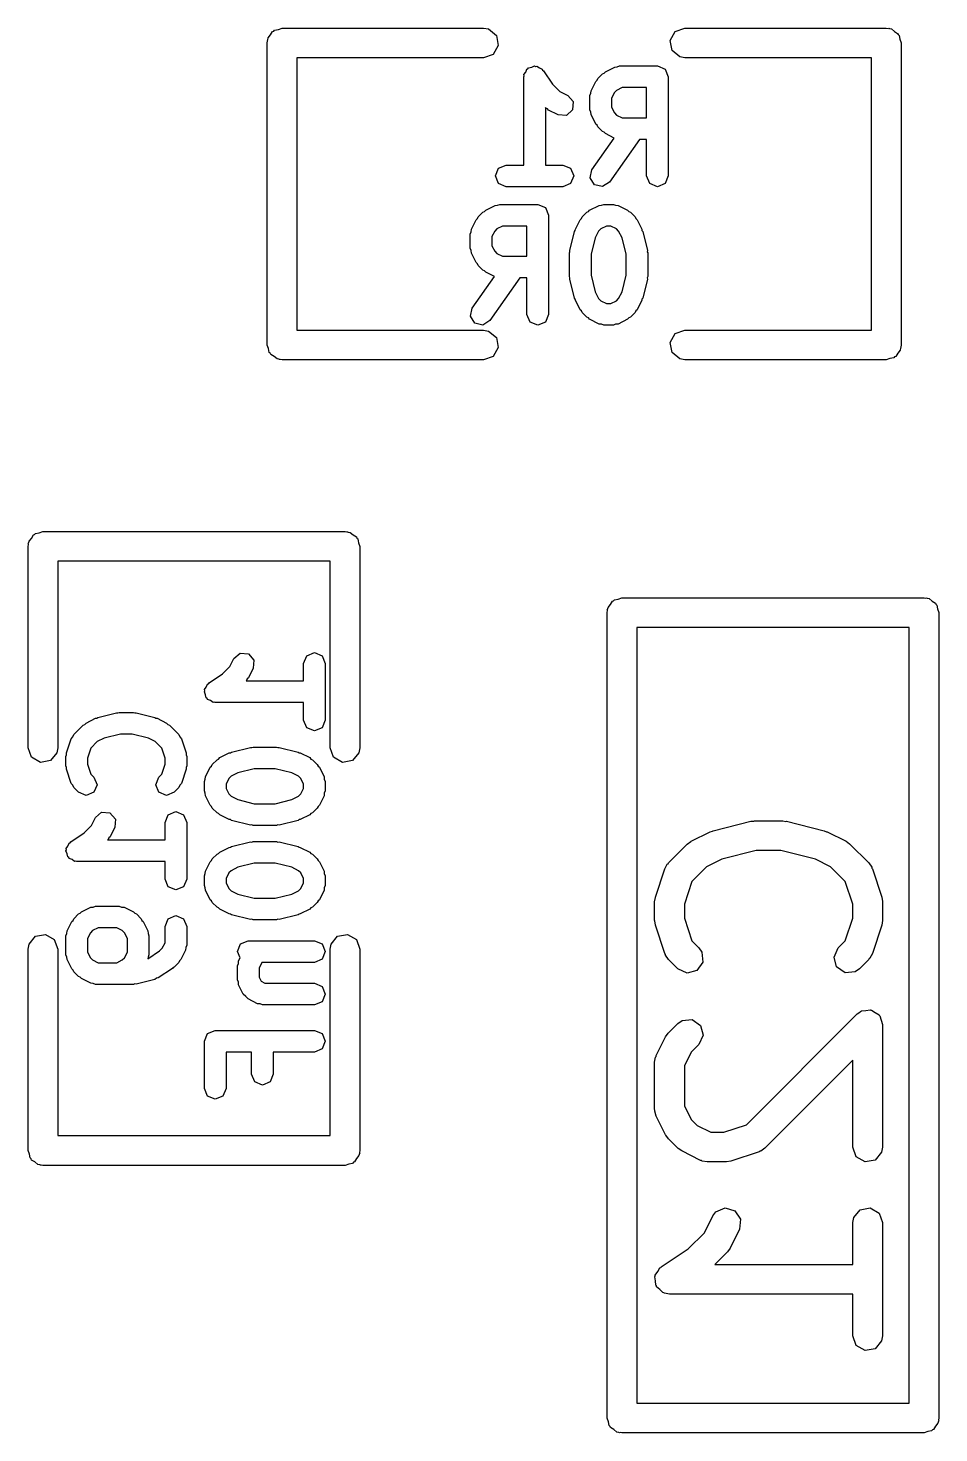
# Model space of a CAD drawing. Extents: x 0.19 to 2.01, y 0.04 to 1.49.
# Drawn here: x 1.4421 to 1.6229, y 0.3839 to 0.663 of the extents above; entities that cross this region are included whole.
import ezdxf

# ---------------------------------------------------------------- set-up
doc = ezdxf.new("R2010")
doc.units = 0
doc.header["$MEASUREMENT"] = 0
doc.layers.add('BLACK', color=7, linetype='CONTINUOUS')

msp = doc.modelspace()

# ---------------------------------------------------------------- linework, layer by layer
at = {"layer": 'BLACK', "linetype": 'CONTINUOUS'}
for p, q in [((1.48973, 0.66101), (1.49022, 0.661598)), ((1.49022, 0.661598), (1.4906, 0.662262)), ((1.4906, 0.662262), (1.49085, 0.662353)), ((1.49085, 0.662353), (1.49102, 0.662557)), ((1.49102, 0.662557), (1.49178, 0.66269)), ((1.49178, 0.66269), (1.4925, 0.662953)), ((1.4925, 0.662953), (1.5325, 0.662953)), ((1.5325, 0.662953), (1.53351, 0.662775)), ((1.53351, 0.662775), (1.53506, 0.661476)), ((1.53506, 0.661476), (1.53541, 0.659487)), ((1.56959, 0.660513), (1.5706, 0.662262)), ((1.5706, 0.662262), (1.5725, 0.662953)), ((1.5725, 0.662953), (1.6125, 0.662953)), ((1.6125, 0.662953), (1.61288, 0.662885)), ((1.61288, 0.662885), (1.61301, 0.662908)), ((1.61301, 0.662908), (1.61313, 0.662842)), ((1.61313, 0.662842), (1.61351, 0.662775)), ((1.61351, 0.662775), (1.6141, 0.662282)), ((1.6141, 0.662282), (1.61476, 0.661898)), ((1.61476, 0.661898), (1.61485, 0.661648)), ((1.61485, 0.661648), (1.61506, 0.661476)), ((1.61506, 0.661476), (1.61519, 0.660721)), ((1.48955, 0.66), (1.48961, 0.660384)), ((1.48955, 0.6), (1.48955, 0.66)), ((1.48959, 0.660513), (1.48966, 0.660626)), ((1.48961, 0.660384), (1.48959, 0.660513)), ((1.48966, 0.660626), (1.48973, 0.66101)), ((1.53541, 0.659487), (1.5344, 0.657738)), ((1.56994, 0.658524), (1.56959, 0.660513)), ((1.61519, 0.660721), (1.61545, 0.66)), ((1.61545, 0.66), (1.61545, 0.6)), ((1.5325, 0.657047), (1.49545, 0.657047)), ((1.49545, 0.657047), (1.49545, 0.602953)), ((1.5344, 0.657738), (1.5325, 0.657047)), ((1.57149, 0.657225), (1.56994, 0.658524)), ((1.5725, 0.657047), (1.57149, 0.657225)), ((1.60955, 0.657047), (1.5725, 0.657047)), ((1.60955, 0.602953), (1.60955, 0.657047)), ((1.5405, 0.653288), (1.54058, 0.653493)), ((1.5405, 0.635738), (1.5405, 0.653288)), ((1.54054, 0.65371), (1.54089, 0.65423)), ((1.54058, 0.653493), (1.54054, 0.65371)), ((1.54089, 0.65423), (1.54113, 0.654808)), ((1.54113, 0.654808), (1.54133, 0.654893)), ((1.54133, 0.654893), (1.54146, 0.655077)), ((1.54146, 0.655077), (1.54207, 0.655198)), ((1.54207, 0.655198), (1.54265, 0.655438)), ((1.54265, 0.655438), (1.54285, 0.655353)), ((1.54285, 0.655353), (1.54307, 0.655396)), ((1.54307, 0.655396), (1.54359, 0.655048)), ((1.54359, 0.655048), (1.54417, 0.654808)), ((1.54417, 0.654808), (1.54425, 0.654604)), ((1.54425, 0.654604), (1.54444, 0.654481)), ((1.54444, 0.654481), (1.5462, 0.651843)), ((1.5552, 0.652932), (1.55614, 0.65387)), ((1.55614, 0.65387), (1.55647, 0.654006)), ((1.55647, 0.654006), (1.5567, 0.654273)), ((1.5567, 0.654273), (1.55857, 0.655211)), ((1.55857, 0.655211), (1.55907, 0.655247)), ((1.55907, 0.655247), (1.55954, 0.655438)), ((1.55954, 0.655438), (1.56704, 0.655438)), ((1.56704, 0.655438), (1.56856, 0.654808)), ((1.56856, 0.654808), (1.56919, 0.653288)), ((1.56919, 0.653288), (1.56919, 0.633588)), ((1.5462, 0.651843), (1.54768, 0.650365)), ((1.54768, 0.650365), (1.54924, 0.649583)), ((1.55382, 0.649998), (1.55386, 0.650497)), ((1.55386, 0.650497), (1.5548, 0.652373)), ((1.5548, 0.652373), (1.55507, 0.652605)), ((1.55507, 0.652605), (1.5552, 0.652932)), ((1.55893, 0.650583), (1.55849, 0.650138)), ((1.56004, 0.651138), (1.55893, 0.650583)), ((1.56489, 0.651138), (1.56004, 0.651138)), ((1.56489, 0.645119), (1.56489, 0.651138)), ((1.54924, 0.649583), (1.55032, 0.648339)), ((1.55032, 0.648339), (1.5502, 0.646698)), ((1.55363, 0.649536), (1.55382, 0.649998)), ((1.55363, 0.646721), (1.55363, 0.649536)), ((1.55849, 0.650138), (1.55793, 0.649028)), ((1.55793, 0.649028), (1.55793, 0.647229)), ((1.54488, 0.647077), (1.5448, 0.647159)), ((1.5448, 0.647159), (1.5448, 0.635738)), ((1.54521, 0.646942), (1.54488, 0.647077)), ((1.54544, 0.646675), (1.54521, 0.646942)), ((1.54732, 0.645736), (1.54544, 0.646675)), ((1.54896, 0.64562), (1.54732, 0.645736)), ((1.5502, 0.646698), (1.54896, 0.64562)), ((1.55382, 0.646259), (1.55363, 0.646721)), ((1.55386, 0.64576), (1.55382, 0.646259)), ((1.5548, 0.643884), (1.55386, 0.64576)), ((1.55793, 0.647229), (1.55849, 0.646119)), ((1.55849, 0.646119), (1.55893, 0.645674)), ((1.55893, 0.645674), (1.56004, 0.645119)), ((1.56004, 0.645119), (1.56489, 0.645119)), ((1.55507, 0.643652), (1.5548, 0.643884)), ((1.5552, 0.643325), (1.55507, 0.643652)), ((1.55614, 0.642387), (1.5552, 0.643325)), ((1.55647, 0.642251), (1.55614, 0.642387)), ((1.5567, 0.641984), (1.55647, 0.642251)), ((1.55843, 0.641118), (1.5567, 0.641984)), ((1.55402, 0.634821), (1.55843, 0.641118)), ((1.56347, 0.640819), (1.55754, 0.632355)), ((1.56489, 0.640819), (1.56347, 0.640819)), ((1.56489, 0.633588), (1.56489, 0.640819)), ((1.53487, 0.633588), (1.5355, 0.635108)), ((1.5355, 0.632068), (1.53487, 0.633588)), ((1.5355, 0.635108), (1.53702, 0.635738)), ((1.53702, 0.635738), (1.5405, 0.635738)), ((1.5448, 0.635738), (1.54828, 0.635738)), ((1.54828, 0.635738), (1.5498, 0.635108)), ((1.5498, 0.635108), (1.55043, 0.633588)), ((1.55043, 0.633588), (1.5498, 0.632068)), ((1.55367, 0.633214), (1.55402, 0.634821)), ((1.56552, 0.632068), (1.56489, 0.633588)), ((1.56919, 0.633588), (1.56856, 0.632068)), ((1.53702, 0.631438), (1.5355, 0.632068)), ((1.54828, 0.631438), (1.53702, 0.631438)), ((1.5498, 0.632068), (1.54828, 0.631438)), ((1.55455, 0.631827), (1.55367, 0.633214)), ((1.55616, 0.631471), (1.55455, 0.631827)), ((1.55754, 0.632355), (1.55616, 0.631471)), ((1.56704, 0.631438), (1.56552, 0.632068)), ((1.56856, 0.632068), (1.56704, 0.631438)), ((1.53531, 0.627747), (1.53577, 0.627938)), ((1.53577, 0.627938), (1.54328, 0.627938)), ((1.54328, 0.627938), (1.5448, 0.627308)), ((1.55595, 0.627747), (1.55641, 0.627938)), ((1.55641, 0.627938), (1.55829, 0.627938)), ((1.55829, 0.627938), (1.55875, 0.627747)), ((1.53104, 0.624873), (1.5313, 0.625105)), ((1.5313, 0.625105), (1.53144, 0.625432)), ((1.53144, 0.625432), (1.53238, 0.62637)), ((1.53238, 0.62637), (1.5327, 0.626506)), ((1.5327, 0.626506), (1.53294, 0.626773)), ((1.53294, 0.626773), (1.53481, 0.627711)), ((1.53481, 0.627711), (1.53531, 0.627747)), ((1.5448, 0.627308), (1.54543, 0.625788)), ((1.54543, 0.625788), (1.54543, 0.606088)), ((1.55167, 0.624873), (1.55194, 0.625105)), ((1.55194, 0.625105), (1.55208, 0.625432)), ((1.55208, 0.625432), (1.55302, 0.62637)), ((1.55302, 0.62637), (1.55334, 0.626506)), ((1.55334, 0.626506), (1.55357, 0.626773)), ((1.55357, 0.626773), (1.55545, 0.627711)), ((1.55545, 0.627711), (1.55595, 0.627747)), ((1.55875, 0.627747), (1.55925, 0.627711)), ((1.55925, 0.627711), (1.56113, 0.626773)), ((1.56113, 0.626773), (1.56136, 0.626506)), ((1.56136, 0.626506), (1.56168, 0.62637)), ((1.56168, 0.62637), (1.56262, 0.625432)), ((1.56262, 0.625432), (1.56276, 0.625105)), ((1.56276, 0.625105), (1.56303, 0.624873)), ((1.52987, 0.622036), (1.53006, 0.622498)), ((1.53006, 0.622498), (1.5301, 0.622997)), ((1.5301, 0.622997), (1.53104, 0.624873)), ((1.53473, 0.622638), (1.53417, 0.621528)), ((1.53517, 0.623083), (1.53473, 0.622638)), ((1.53628, 0.623638), (1.53517, 0.623083)), ((1.54113, 0.623638), (1.53628, 0.623638)), ((1.54113, 0.617619), (1.54113, 0.623638)), ((1.54964, 0.618805), (1.55057, 0.622557)), ((1.55057, 0.622557), (1.55072, 0.622754)), ((1.55072, 0.622754), (1.55074, 0.622997)), ((1.55074, 0.622997), (1.55167, 0.624873)), ((1.55536, 0.622638), (1.55469, 0.621285)), ((1.55581, 0.623083), (1.55536, 0.622638)), ((1.55692, 0.623638), (1.55581, 0.623083)), ((1.55778, 0.623638), (1.55692, 0.623638)), ((1.55889, 0.623083), (1.55778, 0.623638)), ((1.55934, 0.622638), (1.55889, 0.623083)), ((1.56001, 0.621285), (1.55934, 0.622638)), ((1.56303, 0.624873), (1.56396, 0.622997)), ((1.56396, 0.622997), (1.56398, 0.622754)), ((1.56398, 0.622754), (1.56413, 0.622557)), ((1.56413, 0.622557), (1.56506, 0.618805)), ((1.52987, 0.619221), (1.52987, 0.622036)), ((1.53417, 0.621528), (1.53417, 0.619729)), ((1.53417, 0.619729), (1.53473, 0.618619)), ((1.55469, 0.621285), (1.55387, 0.618019)), ((1.56083, 0.618019), (1.56001, 0.621285)), ((1.53006, 0.618759), (1.52987, 0.619221)), ((1.5301, 0.61826), (1.53006, 0.618759)), ((1.53104, 0.616384), (1.5301, 0.61826)), ((1.53473, 0.618619), (1.53517, 0.618174)), ((1.53517, 0.618174), (1.53628, 0.617619)), ((1.53628, 0.617619), (1.54113, 0.617619)), ((1.54957, 0.618283), (1.54968, 0.618535)), ((1.54957, 0.613593), (1.54957, 0.618283)), ((1.54968, 0.618535), (1.54964, 0.618805)), ((1.55387, 0.618019), (1.55387, 0.613858)), ((1.56083, 0.613858), (1.56083, 0.618019)), ((1.56506, 0.618805), (1.56502, 0.618535)), ((1.56502, 0.618535), (1.56513, 0.618283)), ((1.56513, 0.618283), (1.56513, 0.613593)), ((1.5313, 0.616152), (1.53104, 0.616384)), ((1.53144, 0.615825), (1.5313, 0.616152)), ((1.53238, 0.614887), (1.53144, 0.615825)), ((1.5327, 0.614751), (1.53238, 0.614887)), ((1.53294, 0.614484), (1.5327, 0.614751)), ((1.53467, 0.613618), (1.53294, 0.614484)), ((1.53026, 0.607321), (1.53467, 0.613618)), ((1.53971, 0.613319), (1.53378, 0.604855)), ((1.54113, 0.613319), (1.53971, 0.613319)), ((1.54113, 0.606088), (1.54113, 0.613319)), ((1.54968, 0.613341), (1.54957, 0.613593)), ((1.54964, 0.613071), (1.54968, 0.613341)), ((1.55057, 0.609319), (1.54964, 0.613071)), ((1.55387, 0.613858), (1.55469, 0.610591)), ((1.56001, 0.610591), (1.56083, 0.613858)), ((1.56506, 0.613071), (1.56413, 0.609319)), ((1.56513, 0.613593), (1.56502, 0.613341)), ((1.56502, 0.613341), (1.56506, 0.613071)), ((1.55072, 0.609123), (1.55057, 0.609319)), ((1.55074, 0.608879), (1.55072, 0.609123)), ((1.55167, 0.607003), (1.55074, 0.608879)), ((1.55469, 0.610591), (1.55536, 0.609238)), ((1.55536, 0.609238), (1.55581, 0.608793)), ((1.55581, 0.608793), (1.55692, 0.608238)), ((1.55778, 0.608238), (1.55889, 0.608793)), ((1.55889, 0.608793), (1.55934, 0.609238)), ((1.55934, 0.609238), (1.56001, 0.610591)), ((1.56396, 0.608879), (1.56303, 0.607003)), ((1.56398, 0.609123), (1.56396, 0.608879)), ((1.56413, 0.609319), (1.56398, 0.609123)), ((1.5299, 0.605714), (1.53026, 0.607321)), ((1.53079, 0.604327), (1.5299, 0.605714)), ((1.54176, 0.604568), (1.54113, 0.606088)), ((1.54543, 0.606088), (1.5448, 0.604568)), ((1.55194, 0.606771), (1.55167, 0.607003)), ((1.55208, 0.606444), (1.55194, 0.606771)), ((1.55302, 0.605506), (1.55208, 0.606444)), ((1.55692, 0.608238), (1.55778, 0.608238)), ((1.56262, 0.606444), (1.56168, 0.605506)), ((1.56276, 0.606771), (1.56262, 0.606444)), ((1.56303, 0.607003), (1.56276, 0.606771)), ((1.49545, 0.602953), (1.5325, 0.602953)), ((1.5324, 0.603971), (1.53079, 0.604327)), ((1.53378, 0.604855), (1.5324, 0.603971)), ((1.5325, 0.602953), (1.53351, 0.602775)), ((1.53351, 0.602775), (1.53506, 0.601476)), ((1.54328, 0.603938), (1.54176, 0.604568)), ((1.5448, 0.604568), (1.54328, 0.603938)), ((1.55334, 0.60537), (1.55302, 0.605506)), ((1.55357, 0.605103), (1.55334, 0.60537)), ((1.55545, 0.604165), (1.55357, 0.605103)), ((1.55595, 0.60413), (1.55545, 0.604165)), ((1.55641, 0.603938), (1.55595, 0.60413)), ((1.55829, 0.603938), (1.55641, 0.603938)), ((1.55875, 0.60413), (1.55829, 0.603938)), ((1.55925, 0.604165), (1.55875, 0.60413)), ((1.56113, 0.605103), (1.55925, 0.604165)), ((1.56136, 0.60537), (1.56113, 0.605103)), ((1.56168, 0.605506), (1.56136, 0.60537)), ((1.5706, 0.602262), (1.5725, 0.602953)), ((1.5725, 0.602953), (1.60955, 0.602953)), ((1.48981, 0.599279), (1.48955, 0.6)), ((1.53506, 0.601476), (1.53541, 0.599487)), ((1.56959, 0.600513), (1.5706, 0.602262)), ((1.56994, 0.598524), (1.56959, 0.600513)), ((1.61545, 0.6), (1.61539, 0.599616)), ((1.48994, 0.598524), (1.48981, 0.599279)), ((1.49015, 0.598352), (1.48994, 0.598524)), ((1.49024, 0.598102), (1.49015, 0.598352)), ((1.4909, 0.597718), (1.49024, 0.598102)), ((1.49149, 0.597225), (1.4909, 0.597718)), ((1.49187, 0.597158), (1.49149, 0.597225)), ((1.5344, 0.597738), (1.5325, 0.597047)), ((1.53541, 0.599487), (1.5344, 0.597738)), ((1.57149, 0.597225), (1.56994, 0.598524)), ((1.5725, 0.597047), (1.57149, 0.597225)), ((1.61322, 0.59731), (1.6125, 0.597047)), ((1.61398, 0.597443), (1.61322, 0.59731)), ((1.61415, 0.597647), (1.61398, 0.597443)), ((1.6144, 0.597738), (1.61415, 0.597647)), ((1.61478, 0.598402), (1.6144, 0.597738)), ((1.61527, 0.59899), (1.61478, 0.598402)), ((1.61534, 0.599374), (1.61527, 0.59899)), ((1.61541, 0.599487), (1.61534, 0.599374)), ((1.61539, 0.599616), (1.61541, 0.599487)), ((1.49199, 0.597092), (1.49187, 0.597158)), ((1.49212, 0.597115), (1.49199, 0.597092)), ((1.4925, 0.597047), (1.49212, 0.597115)), ((1.5325, 0.597047), (1.4925, 0.597047)), ((1.6125, 0.597047), (1.5725, 0.597047)), ((1.44216, 0.560626), (1.44223, 0.56101)), ((1.44223, 0.56101), (1.44272, 0.561598)), ((1.44272, 0.561598), (1.4431, 0.562262)), ((1.4431, 0.562262), (1.44335, 0.562353)), ((1.44335, 0.562353), (1.44352, 0.562557)), ((1.44352, 0.562557), (1.44428, 0.56269)), ((1.44428, 0.56269), (1.445, 0.562953)), ((1.445, 0.562953), (1.505, 0.562953)), ((1.505, 0.562953), (1.50538, 0.562885)), ((1.50538, 0.562885), (1.50551, 0.562908)), ((1.50551, 0.562908), (1.50563, 0.562842)), ((1.50563, 0.562842), (1.50601, 0.562775)), ((1.50601, 0.562775), (1.5066, 0.562282)), ((1.5066, 0.562282), (1.50726, 0.561898)), ((1.50726, 0.561898), (1.50735, 0.561648)), ((1.50735, 0.561648), (1.50756, 0.561476)), ((1.50756, 0.561476), (1.50769, 0.560721)), ((1.44205, 0.56), (1.44211, 0.560384)), ((1.44205, 0.52), (1.44205, 0.56)), ((1.44209, 0.560513), (1.44216, 0.560626)), ((1.44211, 0.560384), (1.44209, 0.560513)), ((1.50769, 0.560721), (1.50795, 0.56)), ((1.50795, 0.56), (1.50795, 0.52)), ((1.50205, 0.557047), (1.44795, 0.557047)), ((1.44795, 0.557047), (1.44795, 0.52)), ((1.50205, 0.52), (1.50205, 0.557047)), ((1.55928, 0.549541), (1.56, 0.549803)), ((1.56, 0.549803), (1.62, 0.549803)), ((1.62, 0.549803), (1.62038, 0.549736)), ((1.62038, 0.549736), (1.62051, 0.549758)), ((1.62051, 0.549758), (1.62063, 0.549693)), ((1.55705, 0.54685), (1.55711, 0.547234)), ((1.55709, 0.547363), (1.55716, 0.547477)), ((1.55711, 0.547234), (1.55709, 0.547363)), ((1.55716, 0.547477), (1.55723, 0.54786)), ((1.55723, 0.54786), (1.55772, 0.548448)), ((1.55772, 0.548448), (1.5581, 0.549112)), ((1.5581, 0.549112), (1.55835, 0.549203)), ((1.55835, 0.549203), (1.55852, 0.549408)), ((1.55852, 0.549408), (1.55928, 0.549541)), ((1.62063, 0.549693), (1.62101, 0.549625)), ((1.62101, 0.549625), (1.6216, 0.549132)), ((1.6216, 0.549132), (1.62226, 0.548748)), ((1.62226, 0.548748), (1.62235, 0.548498)), ((1.62235, 0.548498), (1.62256, 0.548327)), ((1.62256, 0.548327), (1.62269, 0.547571)), ((1.62269, 0.547571), (1.62295, 0.54685)), ((1.55705, 0.38685), (1.55705, 0.54685)), ((1.62295, 0.54685), (1.62295, 0.38685)), ((1.56295, 0.543898), (1.56295, 0.389803)), ((1.61705, 0.543898), (1.56295, 0.543898)), ((1.61705, 0.389803), (1.61705, 0.543898)), ((1.48292, 0.537707), (1.48416, 0.538785)), ((1.48416, 0.538785), (1.4858, 0.538668)), ((1.4858, 0.538668), (1.48688, 0.537425)), ((1.49739, 0.538266), (1.49891, 0.538895)), ((1.49891, 0.538895), (1.50043, 0.538266)), ((1.48066, 0.534664), (1.48214, 0.536143)), ((1.48214, 0.536143), (1.48292, 0.537707)), ((1.48688, 0.537425), (1.48676, 0.535784)), ((1.49676, 0.536745), (1.49739, 0.538266)), ((1.49676, 0.533267), (1.49676, 0.536745)), ((1.50043, 0.538266), (1.50106, 0.536745)), ((1.50106, 0.536745), (1.50106, 0.525488)), ((1.47802, 0.532906), (1.48066, 0.534664)), ((1.48542, 0.533349), (1.48534, 0.533267)), ((1.48534, 0.533267), (1.49676, 0.533267)), ((1.48556, 0.533676), (1.48542, 0.533349)), ((1.48583, 0.533908), (1.48556, 0.533676)), ((1.48676, 0.535784), (1.48583, 0.533908)), ((1.47706, 0.531117), (1.47715, 0.531321)), ((1.4773, 0.530538), (1.47706, 0.531117)), ((1.4771, 0.531538), (1.47745, 0.532058)), ((1.47715, 0.531321), (1.4771, 0.531538)), ((1.47742, 0.529924), (1.4773, 0.530538)), ((1.47745, 0.532058), (1.47769, 0.532637)), ((1.47769, 0.532637), (1.4779, 0.532722)), ((1.4779, 0.532722), (1.47802, 0.532906)), ((1.47761, 0.529801), (1.47742, 0.529924)), ((1.47769, 0.529596), (1.47761, 0.529801)), ((1.47827, 0.529357), (1.47769, 0.529596)), ((1.47879, 0.529008), (1.47827, 0.529357)), ((1.47901, 0.529051), (1.47879, 0.529008)), ((1.47921, 0.528967), (1.47901, 0.529051)), ((1.49676, 0.528967), (1.47921, 0.528967)), ((1.49676, 0.525488), (1.49676, 0.528967)), ((1.45301, 0.524504), (1.45333, 0.524639)), ((1.45333, 0.524639), (1.45356, 0.524906)), ((1.45356, 0.524906), (1.45544, 0.525844)), ((1.45544, 0.525844), (1.45568, 0.525862)), ((1.45568, 0.525862), (1.45588, 0.526007)), ((1.45588, 0.526007), (1.45963, 0.526945)), ((1.45963, 0.526945), (1.4599, 0.526905)), ((1.4599, 0.526905), (1.46015, 0.527009)), ((1.46015, 0.527009), (1.46297, 0.527009)), ((1.46297, 0.527009), (1.46322, 0.526905)), ((1.46322, 0.526905), (1.46349, 0.526945)), ((1.46349, 0.526945), (1.46724, 0.526007)), ((1.46724, 0.526007), (1.46744, 0.525862)), ((1.46744, 0.525862), (1.46768, 0.525844)), ((1.46768, 0.525844), (1.46956, 0.524906)), ((1.46956, 0.524906), (1.46979, 0.524639)), ((1.46979, 0.524639), (1.47012, 0.524504)), ((1.49739, 0.523968), (1.49676, 0.525488)), ((1.50106, 0.525488), (1.50043, 0.523968)), ((1.45061, 0.521787), (1.45094, 0.522165)), ((1.45094, 0.522165), (1.45113, 0.522627)), ((1.45113, 0.522627), (1.45301, 0.524504)), ((1.45715, 0.521893), (1.4558, 0.521216)), ((1.46042, 0.522709), (1.45715, 0.521893)), ((1.4627, 0.522709), (1.46042, 0.522709)), ((1.46597, 0.521893), (1.4627, 0.522709)), ((1.46732, 0.521216), (1.46597, 0.521893)), ((1.47012, 0.524504), (1.47199, 0.522627)), ((1.47199, 0.522627), (1.47219, 0.522165)), ((1.47219, 0.522165), (1.47251, 0.521787)), ((1.49891, 0.523338), (1.49739, 0.523968)), ((1.50043, 0.523968), (1.49891, 0.523338)), ((1.44274, 0.518102), (1.44205, 0.52)), ((1.44795, 0.52), (1.44777, 0.51899)), ((1.44967, 0.518973), (1.45061, 0.521787)), ((1.45453, 0.519946), (1.45386, 0.517944)), ((1.4558, 0.521216), (1.45453, 0.519946)), ((1.46859, 0.519946), (1.46732, 0.521216)), ((1.46926, 0.517944), (1.46859, 0.519946)), ((1.47251, 0.521787), (1.47345, 0.518973)), ((1.48225, 0.518986), (1.48244, 0.519131)), ((1.48244, 0.519131), (1.4862, 0.520069)), ((1.4862, 0.520069), (1.48646, 0.520029)), ((1.48646, 0.520029), (1.48672, 0.520133)), ((1.48672, 0.520133), (1.49141, 0.520133)), ((1.49141, 0.520133), (1.49166, 0.520029)), ((1.49166, 0.520029), (1.49193, 0.520069)), ((1.49193, 0.520069), (1.49568, 0.519131)), ((1.49568, 0.519131), (1.49588, 0.518986)), ((1.50274, 0.518102), (1.50205, 0.52)), ((1.50795, 0.52), (1.50777, 0.51899)), ((1.44449, 0.517092), (1.44274, 0.518102)), ((1.44648, 0.517443), (1.44449, 0.517092)), ((1.44777, 0.51899), (1.44648, 0.517443)), ((1.44956, 0.518293), (1.4497, 0.51862)), ((1.44956, 0.516417), (1.44956, 0.518293)), ((1.4497, 0.51609), (1.44956, 0.516417)), ((1.4497, 0.51862), (1.44967, 0.518973)), ((1.45386, 0.517944), (1.45386, 0.516766)), ((1.45386, 0.516766), (1.45453, 0.514764)), ((1.46859, 0.514764), (1.46926, 0.516766)), ((1.46926, 0.516766), (1.46926, 0.517944)), ((1.47345, 0.518973), (1.47343, 0.51862)), ((1.47343, 0.51862), (1.47356, 0.518293)), ((1.47356, 0.516417), (1.47343, 0.51609)), ((1.47356, 0.518293), (1.47356, 0.516417)), ((1.47823, 0.516131), (1.47849, 0.516362)), ((1.47849, 0.516362), (1.47863, 0.516689)), ((1.47863, 0.516689), (1.47957, 0.517627)), ((1.47957, 0.517627), (1.47989, 0.517763)), ((1.47989, 0.517763), (1.48013, 0.51803)), ((1.48013, 0.51803), (1.482, 0.518968)), ((1.482, 0.518968), (1.48225, 0.518986)), ((1.49588, 0.518986), (1.49612, 0.518968)), ((1.49612, 0.518968), (1.498, 0.51803)), ((1.498, 0.51803), (1.49823, 0.517763)), ((1.49823, 0.517763), (1.49856, 0.517627)), ((1.49856, 0.517627), (1.49949, 0.516689)), ((1.49949, 0.516689), (1.49963, 0.516362)), ((1.49963, 0.516362), (1.4999, 0.516131)), ((1.50449, 0.517092), (1.50274, 0.518102)), ((1.50648, 0.517443), (1.50449, 0.517092)), ((1.50777, 0.51899), (1.50648, 0.517443)), ((1.44967, 0.515737), (1.4497, 0.51609)), ((1.45061, 0.512922), (1.44967, 0.515737)), ((1.45453, 0.514764), (1.45511, 0.514184)), ((1.45511, 0.514184), (1.45574, 0.512664)), ((1.46739, 0.512664), (1.46802, 0.514184)), ((1.46802, 0.514184), (1.46859, 0.514764)), ((1.47345, 0.515737), (1.47251, 0.512922)), ((1.47343, 0.51609), (1.47345, 0.515737)), ((1.47706, 0.513293), (1.47725, 0.513755)), ((1.47725, 0.513755), (1.47729, 0.514254)), ((1.47729, 0.514254), (1.47823, 0.516131)), ((1.48192, 0.513895), (1.48136, 0.512785)), ((1.48236, 0.51434), (1.48192, 0.513895)), ((1.48371, 0.515017), (1.48236, 0.51434)), ((1.48698, 0.515833), (1.48371, 0.515017)), ((1.49114, 0.515833), (1.48698, 0.515833)), ((1.49441, 0.515017), (1.49114, 0.515833)), ((1.49576, 0.51434), (1.49441, 0.515017)), ((1.49621, 0.513895), (1.49576, 0.51434)), ((1.49676, 0.512785), (1.49621, 0.513895)), ((1.4999, 0.516131), (1.50083, 0.514254)), ((1.50083, 0.514254), (1.50087, 0.513755)), ((1.50087, 0.513755), (1.50106, 0.513293)), ((1.45094, 0.512544), (1.45061, 0.512922)), ((1.45113, 0.512082), (1.45094, 0.512544)), ((1.45207, 0.511144), (1.45113, 0.512082)), ((1.45359, 0.510514), (1.45207, 0.511144)), ((1.45511, 0.511144), (1.45359, 0.510514)), ((1.45574, 0.512664), (1.45511, 0.511144)), ((1.46802, 0.511144), (1.46739, 0.512664)), ((1.46954, 0.510514), (1.46802, 0.511144)), ((1.47106, 0.511144), (1.46954, 0.510514)), ((1.47199, 0.512082), (1.47106, 0.511144)), ((1.47219, 0.512544), (1.47199, 0.512082)), ((1.47251, 0.512922), (1.47219, 0.512544)), ((1.47706, 0.511417), (1.47706, 0.513293)), ((1.47725, 0.510954), (1.47706, 0.511417)), ((1.47729, 0.510455), (1.47725, 0.510954)), ((1.48136, 0.512785), (1.48136, 0.511924)), ((1.48136, 0.511924), (1.48192, 0.510814)), ((1.48192, 0.510814), (1.48236, 0.510369)), ((1.49576, 0.510369), (1.49621, 0.510814)), ((1.49621, 0.510814), (1.49676, 0.511924)), ((1.49676, 0.511924), (1.49676, 0.512785)), ((1.50087, 0.510954), (1.50083, 0.510455)), ((1.50106, 0.511417), (1.50087, 0.510954)), ((1.50106, 0.513293), (1.50106, 0.511417)), ((1.47823, 0.508579), (1.47729, 0.510455)), ((1.47849, 0.508347), (1.47823, 0.508579)), ((1.47863, 0.50802), (1.47849, 0.508347)), ((1.47957, 0.507082), (1.47863, 0.50802)), ((1.48236, 0.510369), (1.48371, 0.509693)), ((1.48371, 0.509693), (1.48698, 0.508876)), ((1.48698, 0.508876), (1.49114, 0.508876)), ((1.49114, 0.508876), (1.49441, 0.509693)), ((1.49441, 0.509693), (1.49576, 0.510369)), ((1.49949, 0.50802), (1.49856, 0.507082)), ((1.49963, 0.508347), (1.49949, 0.50802)), ((1.4999, 0.508579), (1.49963, 0.508347)), ((1.50083, 0.510455), (1.4999, 0.508579)), ((1.45464, 0.504557), (1.45542, 0.506121)), ((1.45542, 0.506121), (1.45666, 0.507199)), ((1.45666, 0.507199), (1.4583, 0.507082)), ((1.4583, 0.507082), (1.45938, 0.505839)), ((1.45938, 0.505839), (1.45926, 0.504198)), ((1.46926, 0.505159), (1.46989, 0.50668)), ((1.46926, 0.501681), (1.46926, 0.505159)), ((1.46989, 0.50668), (1.47141, 0.507309)), ((1.47141, 0.507309), (1.47293, 0.50668)), ((1.47293, 0.50668), (1.47356, 0.505159)), ((1.47356, 0.505159), (1.47356, 0.493902)), ((1.47989, 0.506947), (1.47957, 0.507082)), ((1.48013, 0.506679), (1.47989, 0.506947)), ((1.482, 0.505741), (1.48013, 0.506679)), ((1.48225, 0.505724), (1.482, 0.505741)), ((1.48244, 0.505578), (1.48225, 0.505724)), ((1.4862, 0.50464), (1.48244, 0.505578)), ((1.49568, 0.505578), (1.49193, 0.50464)), ((1.49588, 0.505724), (1.49568, 0.505578)), ((1.49612, 0.505741), (1.49588, 0.505724)), ((1.498, 0.506679), (1.49612, 0.505741)), ((1.49823, 0.506947), (1.498, 0.506679)), ((1.49856, 0.507082), (1.49823, 0.506947)), ((1.5781, 0.503521), (1.5856, 0.505396)), ((1.5856, 0.505396), (1.58618, 0.505438)), ((1.58618, 0.505438), (1.58631, 0.505484)), ((1.58631, 0.505484), (1.59194, 0.505484)), ((1.59194, 0.505484), (1.59252, 0.505382)), ((1.59252, 0.505382), (1.59265, 0.505396)), ((1.59265, 0.505396), (1.60015, 0.503521)), ((1.45052, 0.50132), (1.45316, 0.503078)), ((1.45316, 0.503078), (1.45464, 0.504557)), ((1.45833, 0.502322), (1.45806, 0.50209)), ((1.45926, 0.504198), (1.45833, 0.502322)), ((1.48646, 0.50468), (1.4862, 0.50464)), ((1.48672, 0.504576), (1.48646, 0.50468)), ((1.49141, 0.504576), (1.48672, 0.504576)), ((1.49166, 0.50468), (1.49141, 0.504576)), ((1.49193, 0.50464), (1.49166, 0.50468)), ((1.57374, 0.501423), (1.57749, 0.503298)), ((1.57749, 0.503298), (1.57798, 0.503443)), ((1.57798, 0.503443), (1.5781, 0.503521)), ((1.60015, 0.503521), (1.60062, 0.503314)), ((1.60062, 0.503314), (1.60076, 0.503298)), ((1.60076, 0.503298), (1.60451, 0.501423)), ((1.44956, 0.499531), (1.44965, 0.499735)), ((1.4498, 0.498952), (1.44956, 0.499531)), ((1.4496, 0.499953), (1.44995, 0.500473)), ((1.44965, 0.499735), (1.4496, 0.499953)), ((1.44995, 0.500473), (1.45019, 0.501051)), ((1.45019, 0.501051), (1.4504, 0.501136)), ((1.4504, 0.501136), (1.45052, 0.50132)), ((1.45792, 0.501763), (1.45784, 0.501681)), ((1.45784, 0.501681), (1.46926, 0.501681)), ((1.45806, 0.50209), (1.45792, 0.501763)), ((1.48013, 0.499268), (1.482, 0.500206)), ((1.482, 0.500206), (1.48225, 0.500224)), ((1.48225, 0.500224), (1.48244, 0.500369)), ((1.48244, 0.500369), (1.4862, 0.501307)), ((1.4862, 0.501307), (1.48646, 0.501267)), ((1.48646, 0.501267), (1.48672, 0.501371)), ((1.48672, 0.501371), (1.49141, 0.501371)), ((1.49141, 0.501371), (1.49166, 0.501267)), ((1.49166, 0.501267), (1.49193, 0.501307)), ((1.49193, 0.501307), (1.49568, 0.500369)), ((1.49568, 0.500369), (1.49588, 0.500224)), ((1.49588, 0.500224), (1.49612, 0.500206)), ((1.49612, 0.500206), (1.498, 0.499268)), ((1.56923, 0.497121), (1.57298, 0.50087)), ((1.57298, 0.50087), (1.5737, 0.501376)), ((1.5737, 0.501376), (1.57374, 0.501423)), ((1.58668, 0.499579), (1.57984, 0.497871)), ((1.59157, 0.499579), (1.58668, 0.499579)), ((1.59841, 0.497871), (1.59157, 0.499579)), ((1.60451, 0.501423), (1.60522, 0.500897)), ((1.60522, 0.500897), (1.60527, 0.50087)), ((1.60527, 0.50087), (1.60902, 0.497121)), ((1.44992, 0.498338), (1.4498, 0.498952)), ((1.45011, 0.498215), (1.44992, 0.498338)), ((1.45019, 0.498011), (1.45011, 0.498215)), ((1.45077, 0.497771), (1.45019, 0.498011)), ((1.45129, 0.497423), (1.45077, 0.497771)), ((1.45151, 0.497466), (1.45129, 0.497423)), ((1.45171, 0.497381), (1.45151, 0.497466)), ((1.46926, 0.497381), (1.45171, 0.497381)), ((1.46926, 0.493902), (1.46926, 0.497381)), ((1.47729, 0.495492), (1.47823, 0.497369)), ((1.47823, 0.497369), (1.47849, 0.497601)), ((1.47849, 0.497601), (1.47863, 0.497927)), ((1.47863, 0.497927), (1.47957, 0.498865)), ((1.47957, 0.498865), (1.47989, 0.499001)), ((1.47989, 0.499001), (1.48013, 0.499268)), ((1.48698, 0.497071), (1.48371, 0.496255)), ((1.49114, 0.497071), (1.48698, 0.497071)), ((1.49441, 0.496255), (1.49114, 0.497071)), ((1.498, 0.499268), (1.49823, 0.499001)), ((1.49823, 0.499001), (1.49856, 0.498865)), ((1.49856, 0.498865), (1.49949, 0.497927)), ((1.49949, 0.497927), (1.49963, 0.4976)), ((1.49963, 0.4976), (1.4999, 0.497369)), ((1.4999, 0.497369), (1.50083, 0.495492)), ((1.56851, 0.495966), (1.569, 0.496868)), ((1.569, 0.496868), (1.56915, 0.496961)), ((1.56915, 0.496961), (1.56923, 0.497121)), ((1.57984, 0.497871), (1.57681, 0.496355)), ((1.60144, 0.496355), (1.59841, 0.497871)), ((1.60902, 0.497121), (1.60961, 0.49628)), ((1.47706, 0.494531), (1.47725, 0.494993)), ((1.47706, 0.492655), (1.47706, 0.494531)), ((1.47725, 0.494993), (1.47729, 0.495492)), ((1.48192, 0.495134), (1.48136, 0.494023)), ((1.48136, 0.494023), (1.48136, 0.493162)), ((1.48236, 0.495578), (1.48192, 0.495134)), ((1.48371, 0.496255), (1.48236, 0.495578)), ((1.49576, 0.495578), (1.49441, 0.496255)), ((1.49621, 0.495134), (1.49576, 0.495578)), ((1.49676, 0.494023), (1.49621, 0.495134)), ((1.49676, 0.493162), (1.49676, 0.494023)), ((1.50083, 0.495492), (1.50087, 0.494993)), ((1.50087, 0.494993), (1.50106, 0.494531)), ((1.50106, 0.494531), (1.50106, 0.492655)), ((1.56664, 0.490342), (1.56851, 0.495966)), ((1.57681, 0.496355), (1.5739, 0.493438)), ((1.60435, 0.493438), (1.60144, 0.496355)), ((1.60961, 0.49628), (1.60963, 0.496105)), ((1.60963, 0.496105), (1.60974, 0.495966)), ((1.60974, 0.495966), (1.61161, 0.490342)), ((1.46989, 0.492382), (1.46926, 0.493902)), ((1.47141, 0.491752), (1.46989, 0.492382)), ((1.47293, 0.492382), (1.47141, 0.491752)), ((1.47356, 0.493902), (1.47293, 0.492382)), ((1.47725, 0.492192), (1.47706, 0.492655)), ((1.47729, 0.491693), (1.47725, 0.492192)), ((1.47823, 0.489817), (1.47729, 0.491693)), ((1.48136, 0.493162), (1.48192, 0.492052)), ((1.48192, 0.492052), (1.48236, 0.491607)), ((1.48236, 0.491607), (1.48371, 0.490931)), ((1.49441, 0.490931), (1.49576, 0.491607)), ((1.49576, 0.491607), (1.49621, 0.492052)), ((1.49621, 0.492052), (1.49676, 0.493162)), ((1.50083, 0.491693), (1.4999, 0.489817)), ((1.50087, 0.492192), (1.50083, 0.491693)), ((1.50106, 0.492655), (1.50087, 0.492192)), ((1.5739, 0.493438), (1.57239, 0.488929)), ((1.60586, 0.488929), (1.60435, 0.493438)), ((1.4545, 0.488321), (1.455, 0.488356)), ((1.455, 0.488356), (1.45546, 0.488548)), ((1.45546, 0.488548), (1.46015, 0.488548)), ((1.46015, 0.488548), (1.46062, 0.488356)), ((1.46062, 0.488356), (1.46112, 0.488321)), ((1.47849, 0.489585), (1.47823, 0.489817)), ((1.47863, 0.489258), (1.47849, 0.489585)), ((1.47957, 0.48832), (1.47863, 0.489258)), ((1.48371, 0.490931), (1.48698, 0.490114)), ((1.48698, 0.490114), (1.49114, 0.490114)), ((1.49114, 0.490114), (1.49441, 0.490931)), ((1.49949, 0.489258), (1.49856, 0.48832)), ((1.49963, 0.489585), (1.49949, 0.489258)), ((1.4999, 0.489817), (1.49963, 0.489585)), ((1.56649, 0.489408), (1.56664, 0.490278)), ((1.56649, 0.485659), (1.56649, 0.489408)), ((1.56664, 0.490278), (1.56664, 0.490342)), ((1.57239, 0.488929), (1.57239, 0.486138)), ((1.60586, 0.486138), (1.60586, 0.488929)), ((1.61161, 0.490342), (1.61174, 0.489469)), ((1.61174, 0.489469), (1.61176, 0.489408)), ((1.61176, 0.489408), (1.61176, 0.485659)), ((1.45073, 0.485483), (1.45099, 0.485715)), ((1.45099, 0.485715), (1.45113, 0.486042)), ((1.45113, 0.486042), (1.45207, 0.48698)), ((1.45207, 0.48698), (1.45239, 0.487115)), ((1.45239, 0.487115), (1.45263, 0.487382)), ((1.45263, 0.487382), (1.4545, 0.488321)), ((1.46112, 0.488321), (1.46299, 0.487383)), ((1.46299, 0.487383), (1.46322, 0.487115)), ((1.46322, 0.487115), (1.46355, 0.48698)), ((1.46355, 0.48698), (1.46449, 0.486042)), ((1.46449, 0.486042), (1.46462, 0.485715)), ((1.46462, 0.485715), (1.46489, 0.485483)), ((1.46926, 0.484521), (1.46989, 0.486042)), ((1.46989, 0.486042), (1.47141, 0.486671)), ((1.47141, 0.486671), (1.47293, 0.486042)), ((1.47293, 0.486042), (1.47356, 0.484521)), ((1.47989, 0.488185), (1.47957, 0.48832)), ((1.48013, 0.487917), (1.47989, 0.488185)), ((1.482, 0.486979), (1.48013, 0.487917)), ((1.48225, 0.486962), (1.482, 0.486979)), ((1.48244, 0.486817), (1.48225, 0.486962)), ((1.4862, 0.485878), (1.48244, 0.486817)), ((1.48646, 0.485919), (1.4862, 0.485878)), ((1.48672, 0.485814), (1.48646, 0.485919)), ((1.49141, 0.485814), (1.48672, 0.485814)), ((1.49166, 0.485919), (1.49141, 0.485814)), ((1.49193, 0.485878), (1.49166, 0.485919)), ((1.49568, 0.486817), (1.49193, 0.485878)), ((1.49588, 0.486962), (1.49568, 0.486817)), ((1.49612, 0.486979), (1.49588, 0.486962)), ((1.498, 0.487917), (1.49612, 0.486979)), ((1.49823, 0.488185), (1.498, 0.487917)), ((1.49856, 0.48832), (1.49823, 0.488185)), ((1.56651, 0.485598), (1.56649, 0.485659)), ((1.56664, 0.484725), (1.56651, 0.485598)), ((1.57239, 0.486138), (1.5739, 0.48163)), ((1.60435, 0.48163), (1.60586, 0.486138)), ((1.61176, 0.485659), (1.61161, 0.484789)), ((1.44352, 0.482557), (1.44551, 0.482908)), ((1.44551, 0.482908), (1.44726, 0.481898)), ((1.44956, 0.482645), (1.44975, 0.483108)), ((1.44975, 0.483108), (1.44979, 0.483607)), ((1.44979, 0.483607), (1.45073, 0.485483)), ((1.45442, 0.483248), (1.45386, 0.482138)), ((1.45486, 0.483693), (1.45442, 0.483248)), ((1.45597, 0.484248), (1.45486, 0.483693)), ((1.45965, 0.484248), (1.45597, 0.484248)), ((1.46076, 0.483692), (1.45965, 0.484248)), ((1.4612, 0.483248), (1.46076, 0.483692)), ((1.46176, 0.482138), (1.4612, 0.483248)), ((1.46489, 0.485483), (1.46583, 0.483607)), ((1.46583, 0.483607), (1.46587, 0.483108)), ((1.46587, 0.483108), (1.46606, 0.482645)), ((1.46926, 0.481277), (1.46926, 0.484521)), ((1.47356, 0.484521), (1.47356, 0.480769)), ((1.50352, 0.482557), (1.50551, 0.482908)), ((1.50551, 0.482908), (1.50726, 0.481898)), ((1.56851, 0.479101), (1.56664, 0.484725)), ((1.61161, 0.484725), (1.60974, 0.479101)), ((1.61161, 0.484789), (1.61161, 0.484725)), ((1.44205, 0.48), (1.44223, 0.48101)), ((1.44205, 0.44), (1.44205, 0.48)), ((1.44223, 0.48101), (1.44352, 0.482557)), ((1.44726, 0.481898), (1.44795, 0.48)), ((1.44795, 0.48), (1.44795, 0.442953)), ((1.44956, 0.478893), (1.44956, 0.482645)), ((1.45386, 0.482138), (1.45386, 0.4794)), ((1.46176, 0.4794), (1.46176, 0.482138)), ((1.46606, 0.482645), (1.46606, 0.478893)), ((1.46817, 0.479626), (1.46871, 0.480166)), ((1.46871, 0.480166), (1.46926, 0.481277)), ((1.47337, 0.480307), (1.47333, 0.479807)), ((1.47356, 0.480769), (1.47337, 0.480307)), ((1.48363, 0.479521), (1.48426, 0.481042)), ((1.48426, 0.481042), (1.48578, 0.481671)), ((1.48578, 0.481671), (1.49891, 0.481671)), ((1.49891, 0.481671), (1.50043, 0.481042)), ((1.50043, 0.481042), (1.50106, 0.479521)), ((1.50205, 0.48), (1.50223, 0.48101)), ((1.50205, 0.442953), (1.50205, 0.48)), ((1.50223, 0.48101), (1.50352, 0.482557)), ((1.50726, 0.481898), (1.50795, 0.48)), ((1.50795, 0.48), (1.50795, 0.44)), ((1.5739, 0.48163), (1.57528, 0.480248)), ((1.57528, 0.480248), (1.57587, 0.479408)), ((1.60212, 0.478417), (1.60297, 0.480248)), ((1.60297, 0.480248), (1.60435, 0.48163)), ((1.44975, 0.47843), (1.44956, 0.478893)), ((1.44979, 0.477931), (1.44975, 0.47843)), ((1.45073, 0.476055), (1.44979, 0.477931)), ((1.45386, 0.4794), (1.45442, 0.47829)), ((1.45442, 0.47829), (1.45486, 0.477846)), ((1.45486, 0.477846), (1.45597, 0.47729)), ((1.45597, 0.47729), (1.45965, 0.47729)), ((1.45965, 0.47729), (1.46076, 0.477846)), ((1.46076, 0.477846), (1.4612, 0.47829)), ((1.4612, 0.47829), (1.46176, 0.4794)), ((1.46584, 0.478075), (1.46817, 0.479626)), ((1.46587, 0.47843), (1.46584, 0.478075)), ((1.46606, 0.478893), (1.46587, 0.47843)), ((1.47199, 0.477373), (1.47106, 0.476434)), ((1.47213, 0.477699), (1.47199, 0.477373)), ((1.4724, 0.477931), (1.47213, 0.477699)), ((1.47333, 0.479807), (1.4724, 0.477931)), ((1.48415, 0.47826), (1.48363, 0.479521)), ((1.48382, 0.477169), (1.48386, 0.477669)), ((1.48386, 0.477669), (1.48415, 0.47826)), ((1.48848, 0.47731), (1.48793, 0.4762)), ((1.48855, 0.477371), (1.48848, 0.47731)), ((1.49891, 0.477371), (1.48855, 0.477371)), ((1.50043, 0.478001), (1.49891, 0.477371)), ((1.50106, 0.479521), (1.50043, 0.478001)), ((1.56862, 0.478962), (1.56851, 0.479101)), ((1.56864, 0.478787), (1.56862, 0.478962)), ((1.56923, 0.477947), (1.56864, 0.478787)), ((1.5711, 0.476072), (1.56923, 0.477947)), ((1.57604, 0.477396), (1.57488, 0.475741)), ((1.57587, 0.479408), (1.57604, 0.477396)), ((1.60264, 0.476466), (1.60212, 0.478417)), ((1.60902, 0.477947), (1.60715, 0.476072)), ((1.6091, 0.478107), (1.60902, 0.477947)), ((1.60925, 0.478199), (1.6091, 0.478107)), ((1.60974, 0.479101), (1.60925, 0.478199)), ((1.45099, 0.475823), (1.45073, 0.476055)), ((1.45113, 0.475496), (1.45099, 0.475823)), ((1.45207, 0.474558), (1.45113, 0.475496)), ((1.45239, 0.474423), (1.45207, 0.474558)), ((1.45263, 0.474156), (1.45239, 0.474423)), ((1.47073, 0.476166), (1.46791, 0.47429)), ((1.47085, 0.47635), (1.47073, 0.476166)), ((1.47106, 0.476434), (1.47085, 0.47635)), ((1.48363, 0.476707), (1.48382, 0.477169)), ((1.48363, 0.473893), (1.48363, 0.476707)), ((1.48793, 0.4762), (1.48793, 0.4744)), ((1.48793, 0.4744), (1.48832, 0.473619)), ((1.57293, 0.475218), (1.5711, 0.476072)), ((1.57488, 0.475741), (1.57293, 0.475218)), ((1.6043, 0.475308), (1.60264, 0.476466)), ((1.60631, 0.475484), (1.6043, 0.475308)), ((1.60715, 0.476072), (1.60631, 0.475484)), ((1.4545, 0.473217), (1.45263, 0.474156)), ((1.455, 0.473182), (1.4545, 0.473217)), ((1.45546, 0.47299), (1.455, 0.473182)), ((1.46297, 0.47299), (1.45546, 0.47299)), ((1.46322, 0.473095), (1.46297, 0.47299)), ((1.46349, 0.473055), (1.46322, 0.473095)), ((1.46724, 0.473993), (1.46349, 0.473055)), ((1.46755, 0.474217), (1.46724, 0.473993)), ((1.46791, 0.47429), (1.46755, 0.474217)), ((1.48382, 0.47343), (1.48363, 0.473893)), ((1.48386, 0.472931), (1.48382, 0.47343)), ((1.48479, 0.471055), (1.48386, 0.472931)), ((1.48832, 0.473619), (1.4891, 0.473229)), ((1.4891, 0.473229), (1.49891, 0.473229)), ((1.49891, 0.473229), (1.50043, 0.472599)), ((1.50043, 0.472599), (1.50106, 0.471079)), ((1.48531, 0.470609), (1.48479, 0.471055)), ((1.48576, 0.470094), (1.48531, 0.470609)), ((1.48763, 0.469156), (1.48576, 0.470094)), ((1.48813, 0.46912), (1.48763, 0.469156)), ((1.48859, 0.468929), (1.48813, 0.46912)), ((1.49891, 0.468929), (1.48859, 0.468929)), ((1.50043, 0.469558), (1.49891, 0.468929)), ((1.50106, 0.471079), (1.50043, 0.469558)), ((1.58472, 0.44512), (1.60672, 0.467124)), ((1.60672, 0.467124), (1.60725, 0.467494)), ((1.60725, 0.467494), (1.60733, 0.467594)), ((1.60733, 0.467594), (1.60741, 0.467607)), ((1.60741, 0.467607), (1.60756, 0.467712)), ((1.60756, 0.467712), (1.60845, 0.46779)), ((1.60845, 0.46779), (1.60932, 0.467944)), ((1.60932, 0.467944), (1.60944, 0.467877)), ((1.60944, 0.467877), (1.60957, 0.467888)), ((1.60957, 0.467888), (1.6103, 0.467379)), ((1.6103, 0.467379), (1.61107, 0.466934)), ((1.61107, 0.466934), (1.61112, 0.466807)), ((1.61112, 0.466807), (1.61123, 0.46673)), ((1.61123, 0.46673), (1.61146, 0.465871)), ((1.47769, 0.463218), (1.47921, 0.463848)), ((1.47921, 0.463848), (1.49891, 0.463848)), ((1.49891, 0.463848), (1.50043, 0.463218)), ((1.56867, 0.462607), (1.5692, 0.463316)), ((1.5692, 0.463316), (1.56923, 0.463375)), ((1.56923, 0.463375), (1.5711, 0.465249)), ((1.5711, 0.465249), (1.57194, 0.465838)), ((1.57194, 0.465838), (1.57395, 0.466014)), ((1.57395, 0.466014), (1.57561, 0.464855)), ((1.57561, 0.464855), (1.57613, 0.462904)), ((1.61146, 0.465871), (1.61176, 0.465036)), ((1.61176, 0.465036), (1.61176, 0.440664)), ((1.47706, 0.461698), (1.47769, 0.463218)), ((1.47706, 0.452317), (1.47706, 0.461698)), ((1.50043, 0.463218), (1.50106, 0.461698)), ((1.50106, 0.461698), (1.50043, 0.460177)), ((1.5668, 0.458858), (1.56867, 0.462607)), ((1.57528, 0.461074), (1.57374, 0.459538)), ((1.57613, 0.462904), (1.57528, 0.461074)), ((1.48644, 0.459548), (1.48136, 0.459548)), ((1.48136, 0.459548), (1.48136, 0.452317)), ((1.48644, 0.455131), (1.48644, 0.459548)), ((1.49891, 0.459548), (1.49074, 0.459548)), ((1.49074, 0.459548), (1.49074, 0.455131)), ((1.50043, 0.460177), (1.49891, 0.459548)), ((1.56649, 0.457537), (1.56667, 0.458547)), ((1.56667, 0.458547), (1.56678, 0.458682)), ((1.56678, 0.458682), (1.5668, 0.458858)), ((1.57374, 0.459538), (1.57239, 0.45684)), ((1.60586, 0.457908), (1.5884, 0.440451)), ((1.60586, 0.440664), (1.60586, 0.457908)), ((1.48707, 0.453611), (1.48644, 0.455131)), ((1.49074, 0.455131), (1.49011, 0.453611)), ((1.56649, 0.448163), (1.56649, 0.457537)), ((1.57239, 0.45684), (1.57239, 0.448861)), ((1.47769, 0.450796), (1.47706, 0.452317)), ((1.48136, 0.452317), (1.48073, 0.450796)), ((1.48859, 0.452981), (1.48707, 0.453611)), ((1.49011, 0.453611), (1.48859, 0.452981)), ((1.47921, 0.450167), (1.47769, 0.450796)), ((1.48073, 0.450796), (1.47921, 0.450167)), ((1.56655, 0.447998), (1.56649, 0.448163)), ((1.56651, 0.447826), (1.56655, 0.447998)), ((1.5668, 0.446843), (1.56651, 0.447826)), ((1.56867, 0.443093), (1.5668, 0.446843)), ((1.57239, 0.448861), (1.57374, 0.446163)), ((1.57374, 0.446163), (1.57494, 0.444966)), ((1.57494, 0.444966), (1.57764, 0.443617)), ((1.58021, 0.443617), (1.58472, 0.44512)), ((1.44795, 0.442953), (1.50205, 0.442953)), ((1.56872, 0.443049), (1.56867, 0.443093)), ((1.56923, 0.442326), (1.56872, 0.443049)), ((1.5711, 0.440451), (1.56923, 0.442326)), ((1.57764, 0.443617), (1.58021, 0.443617)), ((1.44231, 0.439279), (1.44205, 0.44)), ((1.44244, 0.438524), (1.44231, 0.439279)), ((1.44265, 0.438352), (1.44244, 0.438524)), ((1.44274, 0.438102), (1.44265, 0.438352)), ((1.50728, 0.438402), (1.5069, 0.437738)), ((1.50777, 0.43899), (1.50728, 0.438402)), ((1.50784, 0.439374), (1.50777, 0.43899)), ((1.50791, 0.439487), (1.50784, 0.439374)), ((1.50795, 0.44), (1.50789, 0.439616)), ((1.50789, 0.439616), (1.50791, 0.439487)), ((1.57116, 0.440424), (1.5711, 0.440451)), ((1.57187, 0.439898), (1.57116, 0.440424)), ((1.57562, 0.438023), (1.57187, 0.439898)), ((1.58725, 0.439738), (1.58162, 0.437863)), ((1.58739, 0.439848), (1.58725, 0.439738)), ((1.58756, 0.439863), (1.58739, 0.439848)), ((1.5884, 0.440451), (1.58756, 0.439863)), ((1.60655, 0.438766), (1.60586, 0.440664)), ((1.6083, 0.437756), (1.60655, 0.438766)), ((1.61158, 0.439654), (1.61029, 0.438107)), ((1.61176, 0.440664), (1.61158, 0.439654)), ((1.4434, 0.437718), (1.44274, 0.438102)), ((1.44399, 0.437225), (1.4434, 0.437718)), ((1.44437, 0.437158), (1.44399, 0.437225)), ((1.44449, 0.437092), (1.44437, 0.437158)), ((1.44462, 0.437115), (1.44449, 0.437092)), ((1.445, 0.437047), (1.44462, 0.437115)), ((1.505, 0.437047), (1.445, 0.437047)), ((1.50572, 0.43731), (1.505, 0.437047)), ((1.50648, 0.437443), (1.50572, 0.43731)), ((1.50665, 0.437647), (1.50648, 0.437443)), ((1.5069, 0.437738), (1.50665, 0.437647)), ((1.57579, 0.438003), (1.57562, 0.438023)), ((1.57593, 0.43789), (1.57579, 0.438003)), ((1.57694, 0.437712), (1.57593, 0.43789)), ((1.58069, 0.437712), (1.57694, 0.437712)), ((1.58075, 0.437734), (1.58069, 0.437712)), ((1.58162, 0.437863), (1.58075, 0.437734)), ((1.61029, 0.438107), (1.6083, 0.437756)), ((1.57639, 0.423666), (1.57805, 0.426987)), ((1.57805, 0.426987), (1.57866, 0.42781)), ((1.57866, 0.42781), (1.58051, 0.428614)), ((1.58051, 0.428614), (1.58245, 0.428038)), ((1.58245, 0.428038), (1.58356, 0.426352)), ((1.60604, 0.426676), (1.60733, 0.428223)), ((1.60733, 0.428223), (1.60932, 0.428574)), ((1.60932, 0.428574), (1.61107, 0.427564)), ((1.61107, 0.427564), (1.61176, 0.425666)), ((1.58333, 0.424346), (1.58146, 0.420596)), ((1.58356, 0.426352), (1.58333, 0.424346)), ((1.60586, 0.425666), (1.60604, 0.426676)), ((1.60586, 0.41737), (1.60586, 0.425666)), ((1.61176, 0.425666), (1.61176, 0.403169)), ((1.57318, 0.420462), (1.57639, 0.423666)), ((1.5678, 0.416875), (1.57318, 0.420462)), ((1.5809, 0.419829), (1.57844, 0.41737)), ((1.58093, 0.419887), (1.5809, 0.419829)), ((1.58146, 0.420596), (1.58093, 0.419887)), ((1.56661, 0.415247), (1.56711, 0.415937)), ((1.56711, 0.415937), (1.56754, 0.41668)), ((1.56754, 0.41668), (1.5677, 0.416738)), ((1.5677, 0.416738), (1.5678, 0.416875)), ((1.57844, 0.41737), (1.60586, 0.41737)), ((1.56653, 0.41493), (1.56662, 0.415078)), ((1.56668, 0.414086), (1.56653, 0.41493)), ((1.56662, 0.415078), (1.56661, 0.415247)), ((1.56674, 0.413231), (1.56668, 0.414086)), ((1.56685, 0.413108), (1.56674, 0.413231)), ((1.56688, 0.412941), (1.56685, 0.413108)), ((1.56754, 0.412391), (1.56688, 0.412941)), ((1.56813, 0.411771), (1.56754, 0.412391)), ((1.5683, 0.411752), (1.56813, 0.411771)), ((1.56843, 0.411643), (1.5683, 0.411752)), ((1.56944, 0.411465), (1.56843, 0.411643)), ((1.60586, 0.411465), (1.56944, 0.411465)), ((1.60586, 0.403169), (1.60586, 0.411465)), ((1.60655, 0.401271), (1.60586, 0.403169)), ((1.61158, 0.402159), (1.61029, 0.400612)), ((1.61176, 0.403169), (1.61158, 0.402159)), ((1.6083, 0.400261), (1.60655, 0.401271)), ((1.61029, 0.400612), (1.6083, 0.400261)), ((1.56295, 0.389803), (1.61705, 0.389803)), ((1.55731, 0.38613), (1.55705, 0.38685)), ((1.55744, 0.385374), (1.55731, 0.38613)), ((1.55765, 0.385203), (1.55744, 0.385374)), ((1.55774, 0.384952), (1.55765, 0.385203)), ((1.62228, 0.385253), (1.6219, 0.384588)), ((1.62277, 0.38584), (1.62228, 0.385253)), ((1.62284, 0.386224), (1.62277, 0.38584)), ((1.62291, 0.386338), (1.62284, 0.386224)), ((1.62295, 0.38685), (1.62289, 0.386467)), ((1.62289, 0.386467), (1.62291, 0.386338)), ((1.5584, 0.384569), (1.55774, 0.384952)), ((1.55899, 0.384076), (1.5584, 0.384569)), ((1.55937, 0.384008), (1.55899, 0.384076)), ((1.55949, 0.383942), (1.55937, 0.384008)), ((1.55962, 0.383965), (1.55949, 0.383942)), ((1.56, 0.383898), (1.55962, 0.383965)), ((1.62, 0.383898), (1.56, 0.383898)), ((1.62072, 0.38416), (1.62, 0.383898)), ((1.62148, 0.384293), (1.62072, 0.38416)), ((1.62165, 0.384497), (1.62148, 0.384293)), ((1.6219, 0.384588), (1.62165, 0.384497))]:
    msp.add_line(p, q, dxfattribs=at)

doc.saveas('drawing.dxf')
